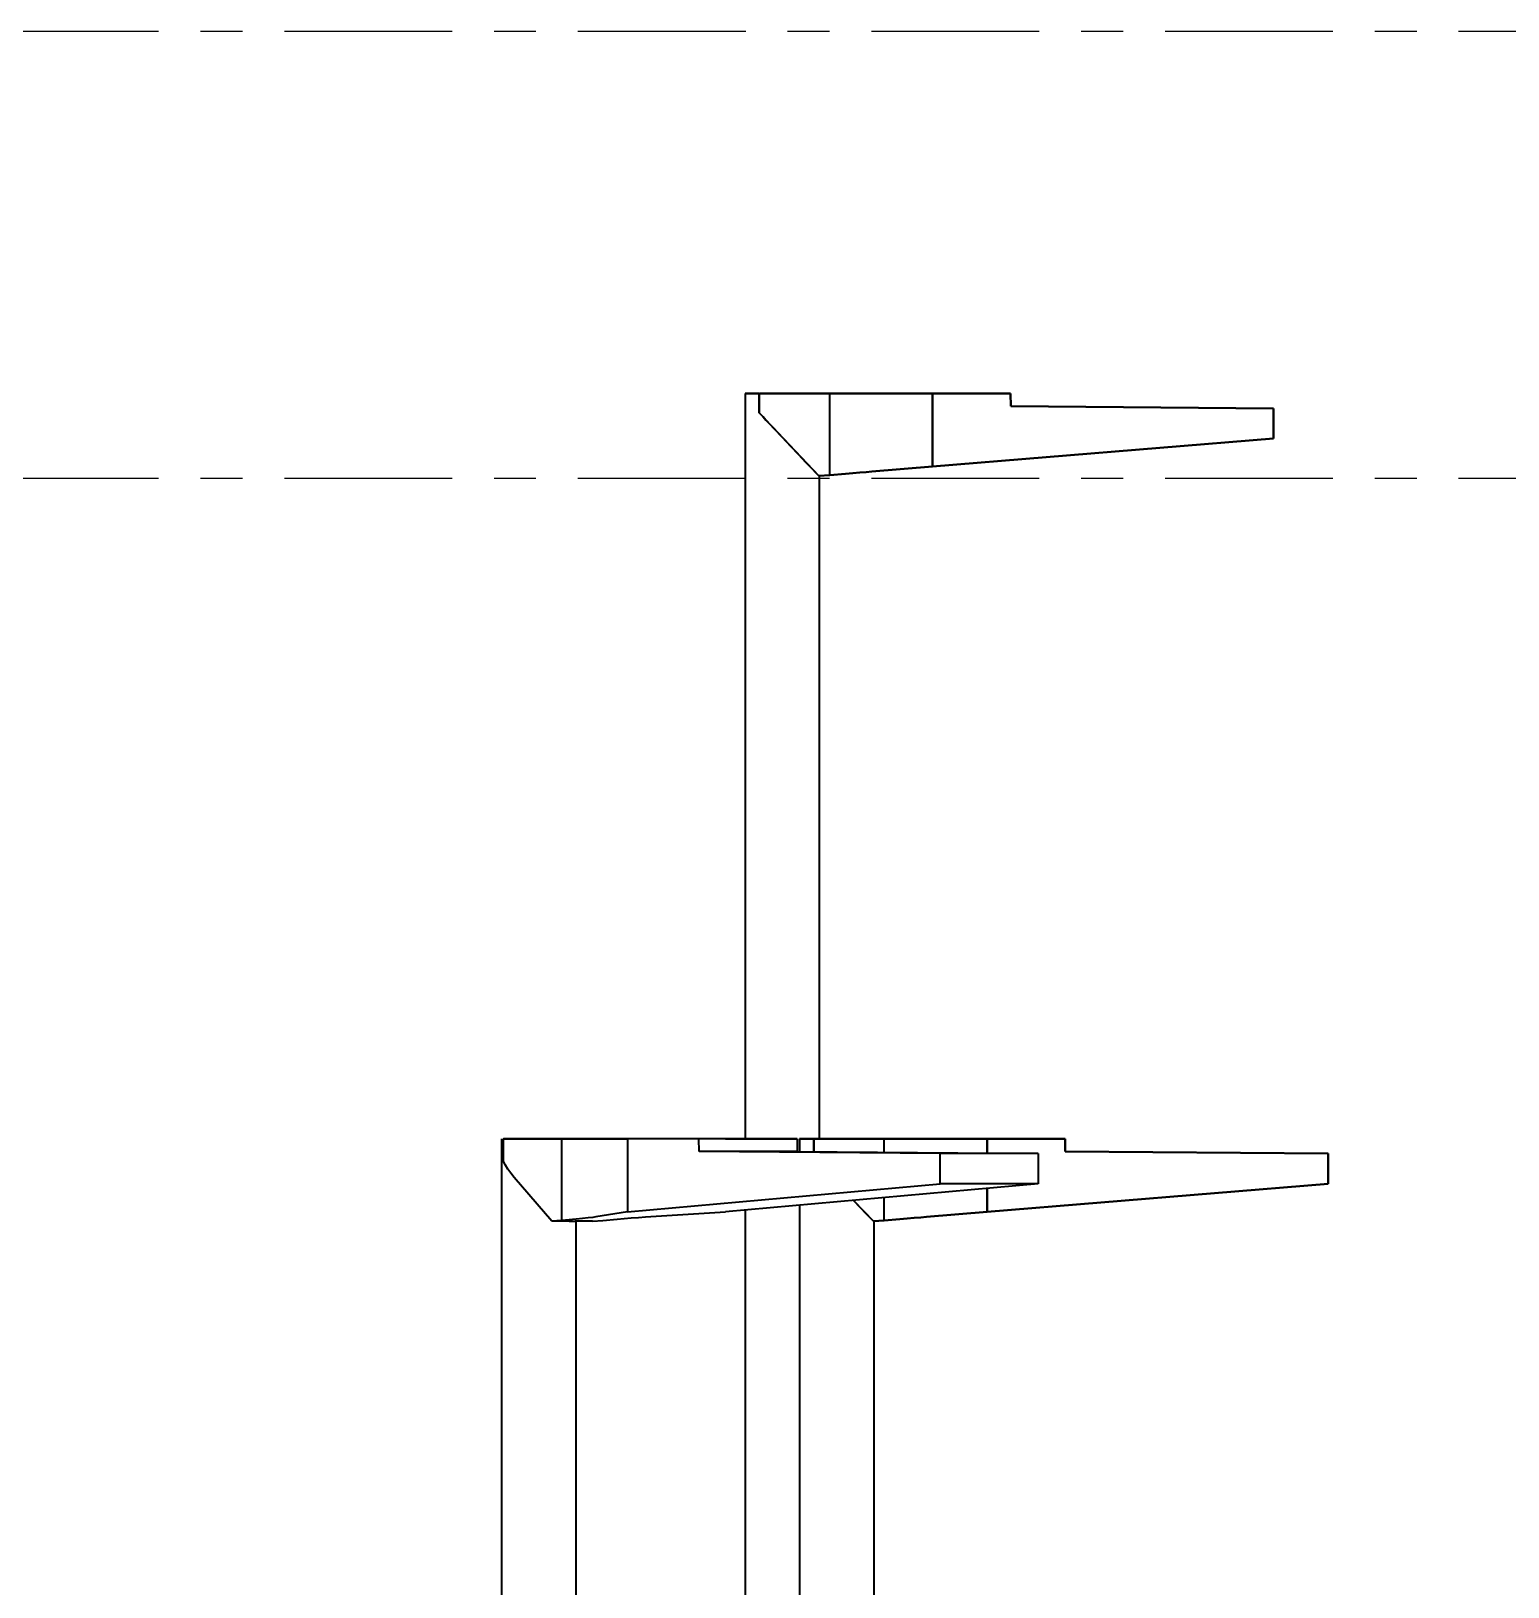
# Model space of a CAD drawing. Header units: millimetres. Extents: x -25371 to 2282244, y -90657 to 147824.
# Drawn here: x 1890619 to 1892599, y 2040 to 4127 of the extents above; entities that cross this region are included whole.
import ezdxf

# ---------------------------------------------------------------- set-up
doc = ezdxf.new("R2010")
doc.units = ezdxf.units.MM
doc.linetypes.add('CENTER', pattern=[50.8, 31.75, -6.35, 6.35, -6.35])
doc.linetypes.add('TA_GL_000.90000', pattern=[2.475, 0.9, -0.225, 0.225, -0.225, 0.9])
doc.layers.add('000 - 0_SYM_DWG_GRIDLINE_MAIN_COLOR_251', color=7, linetype='Continuous')
doc.layers.add('000 - GRID', color=7, linetype='CENTER')
doc.layers.add('E-LITE-EQPM', color=7, linetype='Continuous', lineweight=35)
doc.styles.add('TA', font='', dxfattribs={"height": 4.5})
doc.styles.get('TA').set_extended_font_data('Cordia New')

# ---------------------------------------------------------------- blocks, each defined once
blk = doc.blocks.new('Lighting-Street-LED - Lighting-Street-LED-4346571-VS01 - ELEVATION 4')
at = {"layer": 'E-LITE-EQPM', "color": 7}
for p, q in [((5800, 107213.6), (5800, 107196.8)), ((5819, 107213.6), (5800, 107213.6)), ((5800, 107213.6), (5819, 107213.6)), ((5819, 107213.6), (5819, 107196.7)), ((5819, 107213.6), (5843.5, 107213.6)), ((5819, 107196.7), (5819, 107213.6)), ((5819, 107213.6), (5819, 107196.7)), ((5843.5, 107213.6), (5819.8, 107213.6)), ((5913.6, 107213.6), (5843.5, 107213.6)), ((5843.5, 107213.6), (5913.6, 107213.6)), ((5934.7, 107213.6), (5913.6, 107213.6)), ((5913.6, 107213.6), (5934.7, 107213.6)), ((5913.6, 107195.7), (5913.6, 107213.6)), ((5913.6, 107195.7), (5913.6, 107213.6)), ((5970.1, 107213.6), (5934.7, 107213.6)), ((5934.7, 107213.6), (5970.1, 107213.6)), ((6051.5, 107213.6), (5970.1, 107213.6)), ((5970.1, 107213.6), (6051.5, 107213.6)), ((6051.5, 107194.4), (6051.5, 107213.6)), ((6051.5, 107213.6), (6156.2, 107213.6)), ((6156.2, 107213.6), (6051.5, 107213.6)), ((6051.5, 107213.6), (6051.5, 107194.4)), ((6156.2, 107213.6), (6156.4, 107196.9)), ((6156.4, 107196.9), (6156.2, 107213.6)), ((6156.4, 107196.9), (6508.9, 107193.8)), ((6508.9, 107193.8), (6156.4, 107196.9)), ((6508.9, 107193.8), (6508.9, 107153.3)), ((6508.9, 107153.3), (6508.9, 107193.8)), ((6508.9, 107153.3), (6051.5, 107115.6)), ((6051.5, 107115.6), (6508.9, 107153.3)), ((5872.6, 107131.1), (5899, 107103.1)), ((5899, 107103.1), (5872.6, 107131.1)), ((5913.6, 107104.3), (5913.6, 107134.7)), ((5913.6, 107104.3), (5913.6, 107134.7)), ((6051.5, 107115.6), (6051.5, 107147.1)), ((6051.5, 107147.1), (6051.5, 107115.6)), ((5800, 107124.5), (5800, 101100)), ((6051.5, 107115.6), (5970.1, 107108.9)), ((5970.1, 107108.9), (6051.5, 107115.6)), ((5899, 107103.1), (5895.5, 107106.8)), ((5895.5, 107106.8), (5899, 107103.1)), ((5913.6, 107104.3), (5899, 107103.1)), ((5899, 107103.1), (5913.6, 107104.3)), ((5900, 101100), (5900, 107103.2)), ((5934.7, 107106), (5913.6, 107104.3)), ((5913.6, 107104.3), (5934.7, 107106))]:
    blk.add_line(p, q, dxfattribs=at)
at = {"layer": 'E-LITE-EQPM', "color": 7, "flags": 128}
for points in [[(5895.2, 107107.1), (5889.6, 107113), (5881.8, 107121.3), (5872.6, 107131)], [(5872.6, 107131), (5881.8, 107121.3), (5889.6, 107113), (5895.2, 107107.1)], [(5970.1, 107108.9), (5962.5, 107108.3), (5953.8, 107107.6), (5944.5, 107106.8), (5934.7, 107106)], [(5934.7, 107106), (5944.5, 107106.8), (5953.8, 107107.6), (5962.5, 107108.3), (5970.1, 107108.9)]]:
    blk.add_lwpolyline(points, dxfattribs=at)
blk = doc.blocks.new('Lighting-Street-LED - Lighting-Street-LED-V52-VS01 - ELEVATION 4')
at = {"layer": 'E-LITE-EQPM', "color": 7}
for p, q in [((5726.9, 108213.6), (5726.9, 107213.6)), ((5745.8, 108213.6), (5726.9, 108213.6)), ((5726.9, 108213.6), (5745.8, 108213.6)), ((5745.8, 108213.6), (5745.8, 108187.9)), ((5745.8, 108213.6), (5770.4, 108213.6)), ((5745.8, 108187.9), (5745.8, 108213.6)), ((5745.8, 108213.6), (5745.8, 108187.9)), ((5770.4, 108213.6), (5746.7, 108213.6)), ((5840.5, 108213.6), (5770.4, 108213.6)), ((5770.4, 108213.6), (5840.5, 108213.6)), ((5861.6, 108213.6), (5840.5, 108213.6)), ((5840.5, 108213.6), (5861.6, 108213.6)), ((5840.5, 108104.3), (5840.5, 108213.6)), ((5840.5, 108104.3), (5840.5, 108213.6)), ((5896.9, 108213.6), (5861.6, 108213.6)), ((5861.6, 108213.6), (5896.9, 108213.6)), ((5978.4, 108213.6), (5896.9, 108213.6)), ((5896.9, 108213.6), (5978.4, 108213.6)), ((5978.4, 108115.6), (5978.4, 108213.6)), ((5978.4, 108213.6), (6083, 108213.6)), ((6083, 108213.6), (5978.4, 108213.6)), ((5978.4, 108213.6), (5978.4, 108115.6)), ((6083, 108213.6), (6083.3, 108196.9)), ((6083.3, 108196.9), (6083, 108213.6)), ((6083.3, 108196.9), (6435.8, 108193.8)), ((6435.8, 108193.8), (6083.3, 108196.9)), ((6435.8, 108193.8), (6435.8, 108153.3)), ((6435.8, 108153.3), (6435.8, 108193.8)), ((5770.4, 108161.9), (5825.9, 108103.1)), ((5825.9, 108103.1), (5770.4, 108161.9)), ((6435.8, 108153.3), (5978.4, 108115.6)), ((5978.4, 108115.6), (6435.8, 108153.3)), ((5978.4, 108115.6), (5896.9, 108108.9)), ((5896.9, 108108.9), (5978.4, 108115.6)), ((5840.5, 108104.3), (5825.9, 108103.1)), ((5825.9, 108103.1), (5840.5, 108104.3)), ((5826.9, 107213.6), (5826.9, 108103.2)), ((5861.6, 108106), (5840.5, 108104.3)), ((5840.5, 108104.3), (5861.6, 108106)), ((5726.9, 107118), (5726.9, 102100))]:
    blk.add_line(p, q, dxfattribs=at)
at = {"layer": 'E-LITE-EQPM', "color": 7, "flags": 128}
for points in [[(5825.9, 108103.1), (5822.3, 108106.8), (5816.5, 108113), (5808.6, 108121.3), (5799.2, 108131.4), (5788.5, 108142.6), (5777.3, 108154.5), (5766.1, 108166.4), (5755.4, 108177.8), (5745.8, 108187.9)], [(5745.8, 108187.9), (5755.4, 108177.8), (5766.1, 108166.4), (5777.3, 108154.5), (5788.5, 108142.6), (5799.2, 108131.4), (5808.6, 108121.3), (5816.5, 108113), (5822.3, 108106.8), (5825.9, 108103.1)], [(5770.4, 108161.9), (5764.9, 108167.7), (5759.7, 108173.2), (5755, 108178.2), (5751.2, 108182.3), (5748.2, 108185.4), (5746.4, 108187.3), (5745.8, 108187.9)], [(5746.4, 108187.3), (5748.2, 108185.4), (5751.2, 108182.3), (5755, 108178.2), (5759.7, 108173.2), (5764.9, 108167.7), (5770.4, 108161.9)], [(5896.9, 108108.9), (5889.4, 108108.3), (5880.7, 108107.6), (5871.3, 108106.8), (5861.6, 108106)], [(5861.6, 108106), (5871.3, 108106.8), (5880.7, 108107.6), (5889.4, 108108.3), (5896.9, 108108.9)]]:
    blk.add_lwpolyline(points, dxfattribs=at)
blk = doc.blocks.new('Lighting-Street-LED - Lighting-Street-LED-V74-VS01 - ELEVATION 4')
at = {"layer": 'E-LITE-EQPM', "color": 7}
for p, q in [((5400.2, 107213.6), (5400.2, 101100)), ((5402.7, 107213.6), (5402.7, 107185.7)), ((5402.7, 107213.6), (5417.3, 107213.6)), ((5404.8, 107213.6), (5403, 107213.6)), ((5437.4, 107213.6), (5404.4, 107213.6)), ((5404.4, 107213.6), (5406.1, 107213.6)), ((5406.1, 107213.6), (5404.8, 107213.6)), ((5417.3, 107213.6), (5481.1, 107213.6)), ((5438.7, 107213.6), (5437.4, 107213.6)), ((5471.2, 107213.6), (5438.7, 107213.6)), ((5536, 107213.6), (5471.2, 107213.6)), ((5481.1, 107213.6), (5500.4, 107213.6)), ((5481.1, 107104.3), (5481.1, 107213.6)), ((5500.4, 107213.6), (5527, 107213.6)), ((5527, 107213.6), (5569.2, 107213.6)), ((5555.3, 107213.6), (5536, 107213.6)), ((5593.6, 107213.6), (5555.3, 107213.6)), ((5665.1, 107213.6), (5569.2, 107213.6)), ((5569.2, 107213.6), (5569.2, 107115.6)), ((5700.8, 107213.6), (5593.6, 107213.6)), ((5665.4, 107196.9), (5665.1, 107213.6)), ((5796.7, 107213.6), (5665.1, 107213.6)), ((5988.6, 107193.8), (5665.4, 107196.9)), ((5797, 107196.9), (5665.4, 107196.9)), ((5700.8, 107213.6), (5796.7, 107213.6)), ((5796.7, 107213.6), (5797, 107196.9)), ((5797, 107196.9), (6120.2, 107193.8)), ((5988.6, 107153.3), (5988.6, 107193.8)), ((6120.2, 107193.8), (5988.6, 107193.8)), ((6120.2, 107193.8), (6120.2, 107153.3)), ((5467.8, 107103.1), (5417.3, 107161.9)), ((5569.2, 107115.6), (5988.6, 107153.3)), ((6120.2, 107153.3), (5700.8, 107115.6)), ((6120.2, 107153.3), (5988.6, 107153.3)), ((5569.2, 107115.6), (5527, 107108.9)), ((5593.6, 107108.9), (5700.8, 107115.6)), ((5481.1, 107104.3), (5467.8, 107103.1)), ((5491.1, 107103.1), (5467.8, 107103.1)), ((5500.4, 107106), (5481.1, 107104.3)), ((5522.4, 107103.1), (5499.2, 107103.1)), ((5500.2, 101100), (5500.2, 107104)), ((5522.4, 107103.1), (5536, 107104.3)), ((5536, 107104.3), (5555.3, 107106))]:
    blk.add_line(p, q, dxfattribs=at)
at = {"layer": 'E-LITE-EQPM', "color": 7, "flags": 128}
for points in [[(5417.3, 107161.9), (5412.6, 107167.7), (5408.6, 107173.2), (5405.5, 107178.2), (5403.5, 107182.3), (5402.7, 107185.4)], [(5491.1, 107103.1), (5493.8, 107103.2), (5496.1, 107103.2)], [(5496.1, 107103.2), (5497.9, 107103.2), (5499.2, 107103.1)], [(5527, 107108.9), (5522.6, 107108.3), (5516.5, 107107.6), (5509, 107106.8), (5500.4, 107106)], [(5555.3, 107106), (5564.6, 107106.8), (5574.4, 107107.6), (5584.1, 107108.3), (5593.6, 107108.9)]]:
    blk.add_lwpolyline(points, dxfattribs=at)
blk = doc.blocks.new('C-1-VS01_REV00_20260616-140725_ELEVATION_4_EX')
at = {"layer": 'E-LITE-EQPM', "color": 7}
for name in ['Lighting-Street-LED - Lighting-Street-LED-V52-VS01 - ELEVATION 4', 'Lighting-Street-LED - Lighting-Street-LED-V74-VS01 - ELEVATION 4', 'Lighting-Street-LED - Lighting-Street-LED-4346571-VS01 - ELEVATION 4']:
    blk.add_blockref(name, (12221.8, 0), dxfattribs=at)
blk = doc.blocks.new('*U974')
at = {"layer": '000 - 0_SYM_DWG_GRIDLINE_MAIN_COLOR_251', "color": 7, "linetype": 'ByBlock', "ltscale": 5}
blk.add_line((20, 0), (-588.498, 0), dxfattribs=at)
at = {"color": 7, "style": 'TA', "flags": 1}
blk.add_attdef('LOCATION', (6, -6), '', height=4.5, rotation=270, dxfattribs=at)
blk = doc.blocks.new('C-1-VS01_REV00_20260616-141122_ELEVATION_4_DIMS')
at = {"layer": '000 - GRID', "color": 7, "linetype": 'TA_GL_000.90000', "xscale": 50.00000000000004, "yscale": 50.00000000000004, "zscale": 50.00000000000004, "rotation": 180}
for p in [(-175.4, 108700), (-175.4, 108100)]:
    blk.add_blockref('*U974', p, dxfattribs=at)

msp = doc.modelspace()

# ---------------------------------------------------------------- block references
at = {"color": 7}
for name in ['C-1-VS01_REV00_20260616-141122_ELEVATION_4_DIMS', 'C-1-VS01_REV00_20260616-140725_ELEVATION_4_EX']:
    msp.add_blockref(name, (1873627.43, -104572.744), dxfattribs=at)

doc.saveas('drawing.dxf')
